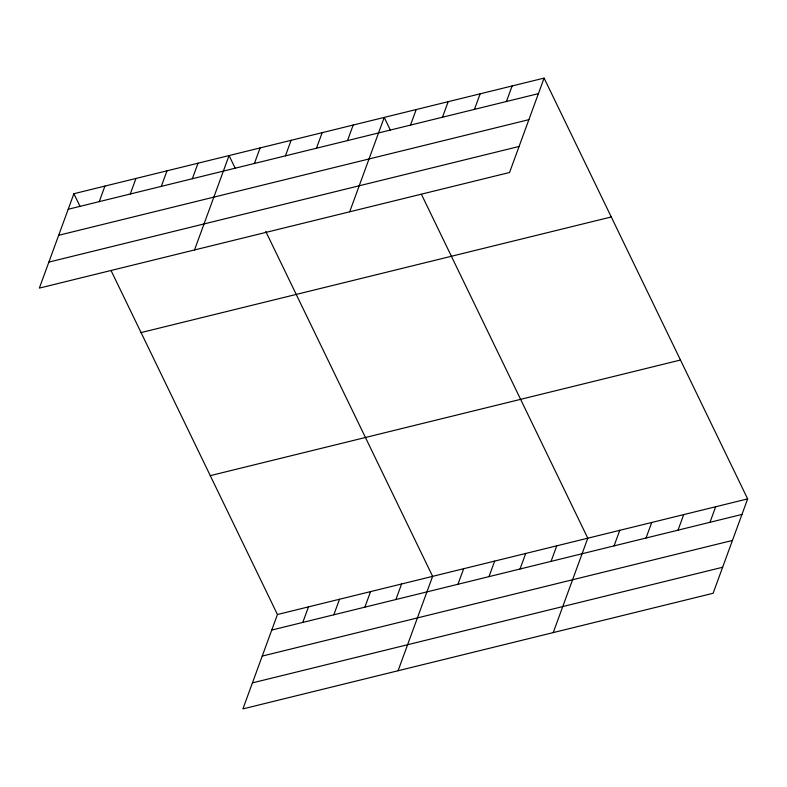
<?xml version="1.0" encoding="UTF-8"?>
<svg xmlns="http://www.w3.org/2000/svg" width="787" height="787" viewBox="0 0 787 787"><rect width="100%" height="100%" fill="white"/><g stroke="black" fill="none" stroke-linecap="round" stroke-linejoin="round"><path stroke-width="1.18" d="M73.889 193.72L39.35 288.111L509.553 172.491L544.092 78.1L73.889 193.72L80.097 206.538M99.241 201.629L104.927 186.086M130.268 193.995L135.954 178.452M161.305 186.362L166.992 170.828M192.333 178.738L198.029 163.194M194.517 249.951L229.056 155.56L235.264 168.379M254.408 163.47L260.094 147.936M285.435 155.846L291.121 140.302M316.472 148.212L322.158 132.669M347.5 140.578L353.186 125.044M349.684 211.801L384.223 117.411L390.421 130.229M410.509 125.094L416.195 109.55M442.481 117.224L448.167 101.69M111.095 270.62L277.447 614.509L242.908 708.9L713.111 593.28L747.65 498.889L544.092 78.1M474.453 109.363L480.149 93.82M302.798 622.419L308.484 606.875M506.434 101.503L512.121 85.96M333.826 614.785L339.522 599.241M364.863 607.161L370.549 591.617M395.9 599.527L401.586 583.984M398.074 670.75L432.614 576.35L265.75 231.408M457.965 584.269L463.651 568.726M488.993 576.635L494.679 561.092M520.03 569.001L525.716 553.458M551.057 561.377L556.753 545.834M553.241 632.591L587.781 538.2L421.429 194.32M614.067 545.883L619.753 530.34M646.038 538.023L651.725 522.479M678.02 530.153L683.706 514.619M709.992 522.293L715.678 506.749M68.203 209.263L538.406 93.643M58.681 235.283L528.884 119.663M48.873 262.091L519.076 146.471M141.07 332.576L611.263 216.966M210.277 475.643L680.48 360.033M277.447 614.509L747.65 498.889M271.761 630.053L741.964 514.432M262.238 656.073L732.441 540.453M252.43 682.88L722.633 567.26"/></g></svg>
